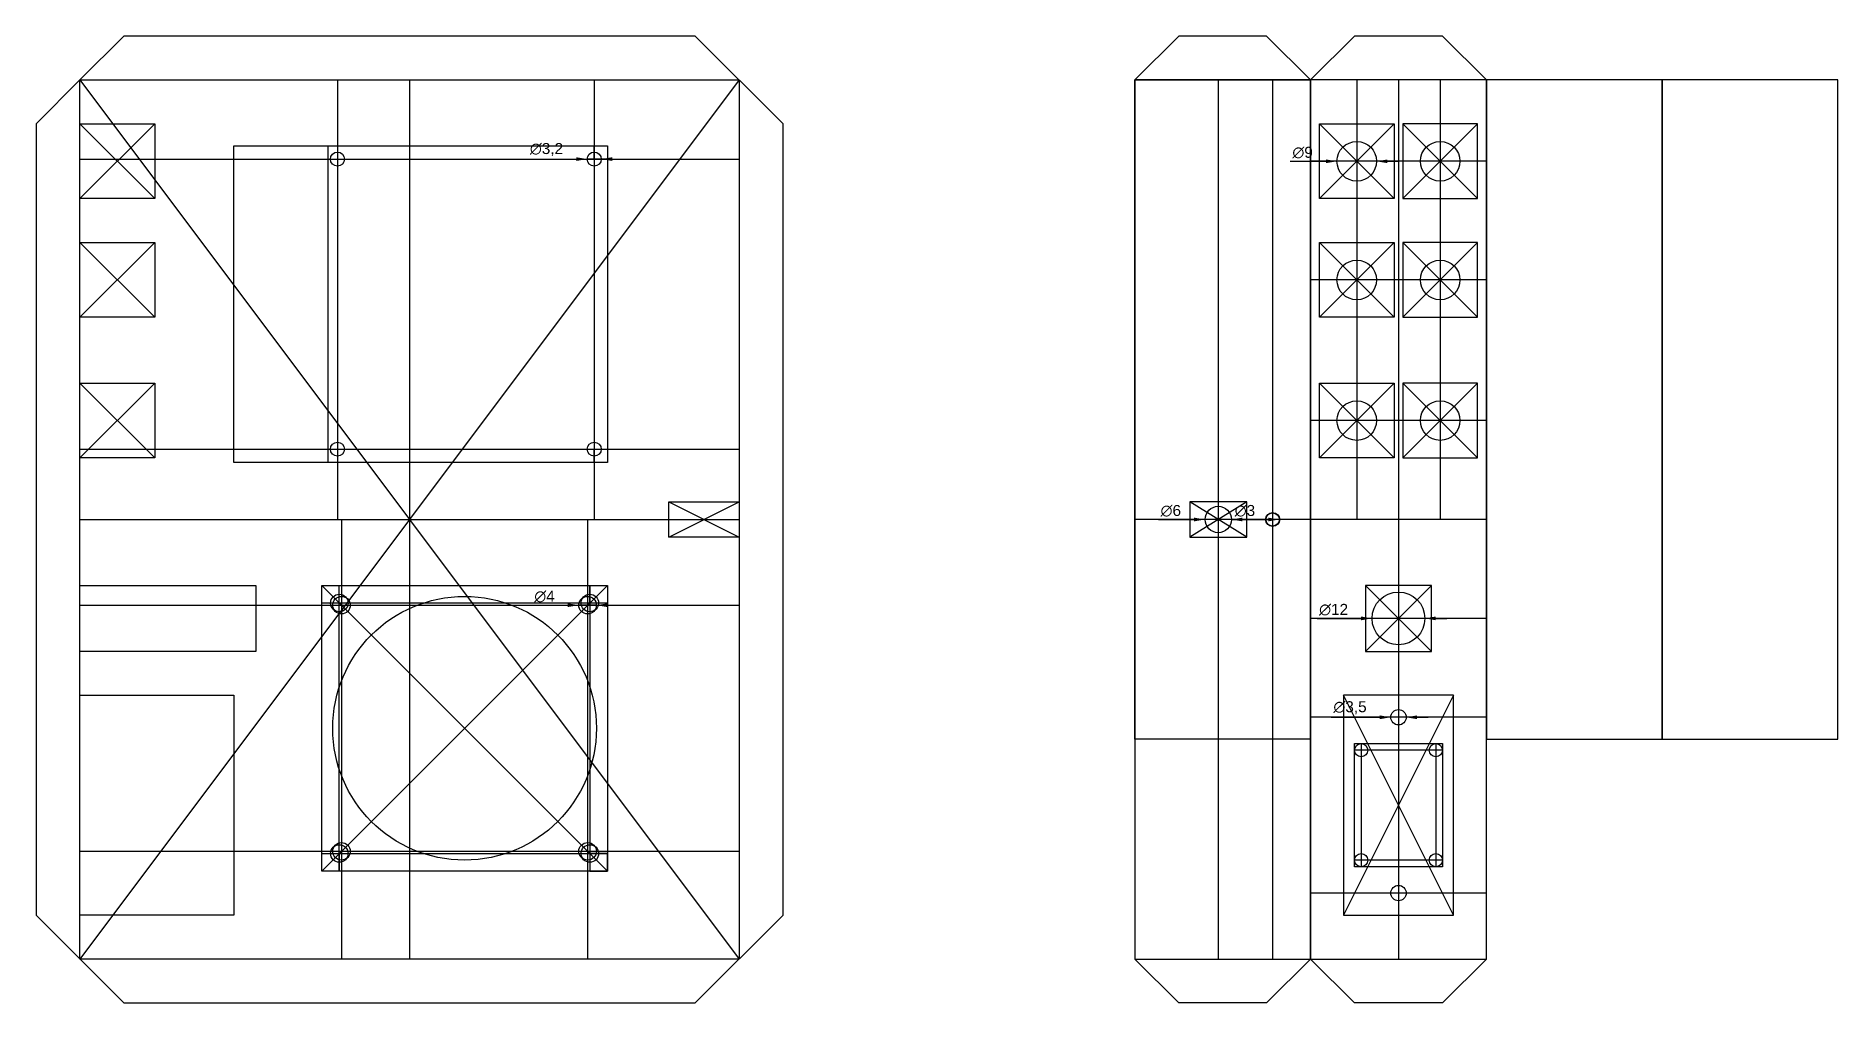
# Model space of a CAD drawing. Header units: millimetres. Extents: x -10 to 400, y -10 to 210.
import ezdxf

# ---------------------------------------------------------------- set-up
doc = ezdxf.new("R2010")
doc.units = ezdxf.units.MM
doc.layers.add('Hole', color=7, linetype='Continuous')
doc.layers.add('Parts', color=6, linetype='Continuous')
doc.styles.get("Standard").update_dxf_attribs({"font": 'arial.ttf'})
doc.dimstyles.new('ISO-25', dxfattribs={"dimtxt": 2.5, "dimasz": 2.5, "dimexe": 1.25, "dimexo": 0.625, "dimtad": 1, "dimtxsty": 'Standard', "dimcen": 2.5, "dimadec": 0, "dimazin": 0, "dimtfac": 1, "dimtmove": 0, "dimatfit": 3, "dimfxl": 1, "dimarcsym": 0})

# ---------------------------------------------------------------- blocks, each defined once
blk = doc.blocks.new('*D1')
at = {"color": 0, "lineweight": -2, "transparency": 16777216}
for p, q in [((101.9, 182), (112.9, 182)), ((118.6, 182), (115.4, 182)), ((121.1, 182), (123.6, 182))]:
    blk.add_line(p, q, dxfattribs=at)
at = {"color": 0, "transparency": 16777216}
for points in [[(112.9, 182.42), (112.9, 181.58), (115.4, 182)], [(121.1, 182.42), (121.1, 181.58), (118.6, 182)]]:
    blk.add_solid(points, dxfattribs=at)
at = {"layer": 'Defpoints', "color": 0, "transparency": 16777216}
for p in [(115.4, 182), (118.6, 182)]:
    blk.add_point(p, dxfattribs=at)
at = {"color": 0, "transparency": 16777216, "insert": (106.15, 184.17), "char_height": 2.5, "attachment_point": 5}
blk.add_mtext('∅3,2', dxfattribs=at)
blk = doc.blocks.new('*D2')
at = {"color": 0, "lineweight": -2, "transparency": 16777216}
for p, q in [((102.9, 80.5), (111, 80.5)), ((117.5, 80.5), (113.5, 80.5)), ((120, 80.5), (122.5, 80.5))]:
    blk.add_line(p, q, dxfattribs=at)
at = {"color": 0, "transparency": 16777216}
for points in [[(111, 80.92), (111, 80.08), (113.5, 80.5)], [(120, 80.92), (120, 80.08), (117.5, 80.5)]]:
    blk.add_solid(points, dxfattribs=at)
at = {"layer": 'Defpoints', "color": 0, "transparency": 16777216}
for p in [(113.5, 80.5), (117.5, 80.5)]:
    blk.add_point(p, dxfattribs=at)
at = {"color": 0, "transparency": 16777216, "insert": (105.7, 82.47), "char_height": 2.5, "attachment_point": 5}
blk.add_mtext('∅4', dxfattribs=at)
blk = doc.blocks.new('*D3')
at = {"color": 0, "lineweight": -2, "transparency": 16777216}
for p, q in [((245.39, 100), (253.5, 100)), ((262, 100), (256, 100)), ((264.5, 100), (267, 100))]:
    blk.add_line(p, q, dxfattribs=at)
at = {"color": 0, "transparency": 16777216}
for points in [[(253.5, 100.42), (253.5, 99.58), (256, 100)], [(264.5, 100.42), (264.5, 99.58), (262, 100)]]:
    blk.add_solid(points, dxfattribs=at)
at = {"layer": 'Defpoints', "color": 0, "transparency": 16777216}
for p in [(256, 100), (262, 100)]:
    blk.add_point(p, dxfattribs=at)
at = {"color": 0, "transparency": 16777216, "insert": (248.2, 101.97), "char_height": 2.5, "attachment_point": 5}
blk.add_mtext('∅6', dxfattribs=at)
blk = doc.blocks.new('*D4')
at = {"color": 0, "lineweight": -2, "transparency": 16777216}
blk.add_line((262.26, 100), (270.37, 100), dxfattribs=at)
at = {"color": 0, "transparency": 16777216}
blk.add_solid([(270.37, 100.42), (270.37, 99.58), (272.87, 100)], dxfattribs=at)
at = {"layer": 'Defpoints', "color": 0, "transparency": 16777216}
for p in [(269.87, 100), (272.87, 100)]:
    blk.add_point(p, dxfattribs=at)
at = {"color": 0, "transparency": 16777216, "insert": (265.07, 101.97), "char_height": 2.5, "attachment_point": 5}
blk.add_mtext('∅3', dxfattribs=at)
blk = doc.blocks.new('*D5')
at = {"color": 0, "lineweight": -2, "transparency": 16777216}
for p, q in [((275.39, 181.5), (283.5, 181.5)), ((295, 181.5), (286, 181.5)), ((297.5, 181.5), (300, 181.5))]:
    blk.add_line(p, q, dxfattribs=at)
at = {"color": 0, "transparency": 16777216}
for points in [[(283.5, 181.92), (283.5, 181.08), (286, 181.5)], [(297.5, 181.92), (297.5, 181.08), (295, 181.5)]]:
    blk.add_solid(points, dxfattribs=at)
at = {"layer": 'Defpoints', "color": 0, "transparency": 16777216}
for p in [(286, 181.5), (295, 181.5)]:
    blk.add_point(p, dxfattribs=at)
at = {"color": 0, "transparency": 16777216, "insert": (278.19, 183.47), "char_height": 2.5, "attachment_point": 5}
blk.add_mtext('∅9', dxfattribs=at)
blk = doc.blocks.new('*D6')
at = {"color": 0, "lineweight": -2, "transparency": 16777216}
for p, q in [((281.47, 77.5), (291.5, 77.5)), ((306, 77.5), (294, 77.5)), ((308.5, 77.5), (311, 77.5))]:
    blk.add_line(p, q, dxfattribs=at)
at = {"color": 0, "transparency": 16777216}
for points in [[(291.5, 77.92), (291.5, 77.08), (294, 77.5)], [(308.5, 77.92), (308.5, 77.08), (306, 77.5)]]:
    blk.add_solid(points, dxfattribs=at)
at = {"layer": 'Defpoints', "color": 0, "transparency": 16777216}
for p in [(294, 77.5), (306, 77.5)]:
    blk.add_point(p, dxfattribs=at)
at = {"color": 0, "transparency": 16777216, "insert": (285.24, 79.47), "char_height": 2.5, "attachment_point": 5}
blk.add_mtext('∅12', dxfattribs=at)
blk = doc.blocks.new('*D7')
at = {"color": 0, "lineweight": -2, "transparency": 16777216}
for p, q in [((284.71, 55), (295.75, 55)), ((301.75, 55), (298.25, 55)), ((304.25, 55), (306.75, 55))]:
    blk.add_line(p, q, dxfattribs=at)
at = {"color": 0, "transparency": 16777216}
for points in [[(295.75, 55.42), (295.75, 54.58), (298.25, 55)], [(304.25, 55.42), (304.25, 54.58), (301.75, 55)]]:
    blk.add_solid(points, dxfattribs=at)
at = {"layer": 'Defpoints', "color": 0, "transparency": 16777216}
for p in [(298.25, 55), (301.75, 55)]:
    blk.add_point(p, dxfattribs=at)
at = {"color": 0, "transparency": 16777216, "insert": (288.98, 57.17), "char_height": 2.5, "attachment_point": 5}
blk.add_mtext('∅3,5', dxfattribs=at)

msp = doc.modelspace()

# ---------------------------------------------------------------- linework, layer by layer
for p, q in [((10, 210), (0, 200)), ((140, 210), (10, 210)), ((160, 190), (140, 210)), ((250, 210), (240, 200)), ((270, 210), (250, 210)), ((280, 200), (270, 210)), ((290, 210), (280, 200)), ((310, 210), (290, 210)), ((320, 200), (310, 210)), ((0, 200), (-10, 190)), ((0, 200), (150, 0)), ((150, 200), (0, 0)), ((58.58, 200), (58.58, 100)), ((75, 200), (75, 0)), ((117, 200), (117, 100)), ((259, 200), (259, 0)), ((271.374, 200), (271.374, 0)), ((290.5, 200), (290.5, 100)), ((300, 200), (300, 0)), ((309.5, 200), (309.5, 100)), ((-10, 190), (-10, 10)), ((160, 10), (160, 190)), ((0, 182), (150, 182)), ((320, 181.5), (280, 181.5)), ((320, 154.5), (280, 154.5)), ((320, 122.5), (280, 122.5)), ((0, 116), (150, 116)), ((0, 100), (150, 100)), ((59.5, 100), (59.5, 0)), ((115.5, 100), (115.5, 0)), ((320, 100), (240, 100)), ((0, 80.5), (150, 80.5)), ((320, 77.5), (280, 77.5)), ((320, 55), (280, 55)), ((310, 47.5), (290, 47.5)), ((291.5, 49), (291.5, 21)), ((308.5, 49), (308.5, 21)), ((0, 24.5), (150, 24.5)), ((310, 22.5), (290, 22.5)), ((320, 15), (280, 15)), ((-10, 10), (10, -10)), ((140, -10), (160, 10)), ((250, -10), (240, 0)), ((280, 0), (270, -10)), ((290, -10), (280, 0)), ((320, 0), (310, -10)), ((10, -10), (140, -10)), ((270, -10), (250, -10)), ((310, -10), (290, -10))]:
    msp.add_line(p, q)
for points in [[(0, 200), (150, 200), (150, 0), (0, 0)], [(280, 200), (240, 200), (240, 0), (280, 0)], [(240, 200), (280, 200), (280, 50), (240, 50)], [(320, 200), (280, 200), (280, 0), (320, 0)], [(360, 200), (320, 200), (320, 50), (360, 50)], [(400, 200), (360, 200), (360, 50), (400, 50)]]:
    msp.add_lwpolyline(points, close=True)
for centre, radius in [((259, 100), 3), ((291.5, 47.5), 1.5), ((308.5, 47.5), 1.5), ((291.5, 22.5), 1.5), ((308.5, 22.5), 1.5)]:
    msp.add_circle(centre, radius)
at = {"layer": 'Hole'}
msp.add_lwpolyline([(310, 49), (310, 21), (290, 21), (290, 49)], close=True, dxfattribs=at)
for centre, radius in [((290.5, 181.5), 4.5), ((309.5, 181.5), 4.5), ((58.58, 182), 1.6), ((117, 182), 1.6), ((290.5, 154.5), 4.5), ((309.5, 154.5), 4.5), ((290.5, 122.5), 4.5), ((309.5, 122.5), 4.5), ((58.58, 116), 1.6), ((117, 116), 1.6), ((271.374, 100), 1.5), ((59.5, 80.5), 2), ((115.5, 80.5), 2), ((300, 77.5), 6), ((300, 55), 1.75), ((59.5, 24.5), 2), ((115.5, 24.5), 2), ((300, 15), 1.75)]:
    msp.add_circle(centre, radius, dxfattribs=at)
at = {"layer": 'Parts'}
for p, q in [((0, 190), (17, 173)), ((0, 173), (17, 190)), ((282, 190), (299, 173)), ((282, 173), (299, 190)), ((318, 190), (301, 173)), ((318, 173), (301, 190)), ((58.58, 185), (58.58, 113)), ((117, 185), (117, 113)), ((56.5, 182), (120, 182)), ((0, 163), (17, 146)), ((0, 146), (17, 163)), ((282, 163), (299, 146)), ((282, 146), (299, 163)), ((318, 163), (301, 146)), ((318, 146), (301, 163)), ((0, 131), (17, 114)), ((0, 114), (17, 131)), ((282, 131), (299, 114)), ((282, 114), (299, 131)), ((318, 131), (301, 114)), ((318, 114), (301, 131)), ((56.98, 116), (120, 116)), ((134, 104), (150, 96)), ((134, 96), (150, 104)), ((265.5, 104), (252.5, 96)), ((265.5, 96), (252.5, 104)), ((55, 85), (120, 20)), ((55, 20), (120, 85)), ((59, 20), (59, 85)), ((116, 85), (116, 20)), ((307.5, 85), (292.5, 70)), ((292.5, 85), (307.5, 70)), ((120, 81), (55, 81)), ((312.5, 60), (287.5, 10)), ((312.5, 10), (287.5, 60)), ((55, 24), (120, 24))]:
    msp.add_line(p, q, dxfattribs=at)
for points in [[(17, 190), (17, 173), (0, 173), (0, 190)], [(299, 190), (299, 173), (282, 173), (282, 190)], [(301, 190), (301, 173), (318, 173), (318, 190)], [(120, 185), (120, 113), (35, 113), (35, 185)], [(120, 185), (120, 113), (56.5, 113), (56.5, 185)], [(120, 185), (120, 182), (117, 182), (117, 185)], [(17, 163), (17, 146), (0, 146), (0, 163)], [(299, 163), (299, 146), (282, 146), (282, 163)], [(301, 163), (301, 146), (318, 146), (318, 163)], [(17, 131), (17, 114), (0, 114), (0, 131)], [(299, 131), (299, 114), (282, 114), (282, 131)], [(301, 131), (301, 114), (318, 114), (318, 131)], [(120, 116), (120, 113), (117, 113), (117, 116)], [(150, 104), (150, 96), (134, 96), (134, 104)], [(252.5, 104), (252.5, 96), (265.5, 96), (265.5, 104)], [(40, 85), (40, 70), (0, 70), (0, 85)], [(120, 85), (120, 20), (55, 20), (55, 85)], [(120, 85), (120, 81), (116, 81), (116, 85)], [(292.5, 85), (292.5, 70), (307.5, 70), (307.5, 85)], [(35, 60), (35, 10), (0, 10), (0, 60)], [(287.5, 60), (287.5, 10), (312.5, 10), (312.5, 60)], [(55, 20), (55, 24), (59, 24), (59, 20)], [(120, 20), (120, 24), (116, 24), (116, 20)]]:
    msp.add_lwpolyline(points, close=True, dxfattribs=at)
for centre, radius in [((58.58, 182), 1.6), ((117, 182), 1.6), ((58.58, 116), 1.6), ((117, 116), 1.6), ((259, 100), 3), ((271.374, 100), 1.6), ((59, 81), 2), ((87.5, 52.5), 30), ((116, 81), 2), ((59, 24), 2), ((116, 24), 2)]:
    msp.add_circle(centre, radius, dxfattribs=at)

# ---------------------------------------------------------------- dimensions: what is measured, and where the dimension line sits
for p1, p2, picture, middle in [((118.6, 182), (115.4, 182), '*D1', (106.152, 184.168)), ((295, 181.5), (286, 181.5), '*D5', (278.193, 183.471)), ((262, 100), (256, 100), '*D3', (248.196, 101.971)), ((117.5, 80.5), (113.5, 80.5), '*D2', (105.701, 82.471)), ((306, 77.5), (294, 77.5), '*D6', (285.237, 79.471)), ((301.75, 55), (298.25, 55), '*D7', (288.98, 57.168))]:
    dim = msp.add_diameter_dim_2p(p1=p1, p2=p2, dimstyle='ISO-25')
    dim.commit()
    dim.dimension.update_dxf_attribs({"geometry": picture, "text_midpoint": middle})
dim = msp.add_diameter_dim_2p(p1=(269.874, 100), p2=(272.874, 100), dimstyle='ISO-25')
dim.commit()
dim.dimension.update_dxf_attribs({"geometry": '*D4', "text_midpoint": (265.069, 100), "dimtype": 163})

doc.saveas('drawing.dxf')
